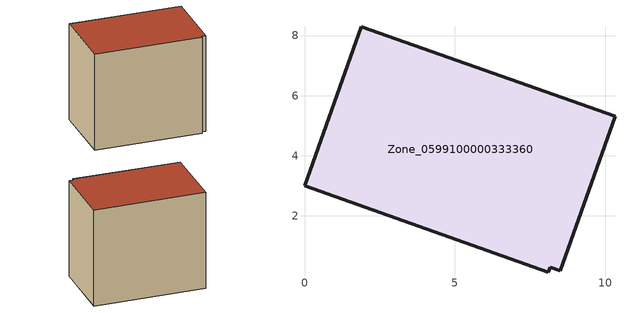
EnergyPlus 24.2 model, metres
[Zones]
Zone_0599100000333360
 floor ground (C_G): 8.5,0.17 8.18,0.29 8.1,0.12 0,3 1.88,8.3 10.33,5.32 z0.43
 wall outside (C_F): 10.33,5.32 1.88,8.3 0,3 8.1,0.12 8.18,0.29 8.5,0.17 10.33,5.32 z0.43:8.41
 roof outside (C_R): 8.18,0.29 8.5,0.17 10.33,5.32 1.88,8.3 0,3 8.1,0.12 z8.41
[BUILDING]
Pand.0599100000333360: North Axis=0; Terrain=City; Loads Convergence Tolerance Value=0.04; Temperature Convergence Tolerance Value=0.4; Solar Distribution=FullExterior; Maximum Number of Warmup Days=25; Minimum Number of Warmup Days=1
[Site:Location]
Rotterdam.The.Hague.AP_ZH_NLD Design_Conditions: Latitude=51.96; Longitude=4.45; Time Zone=1; Elevation=-4.5
[SITE:GROUNDTEMPERATURE:BUILDINGSURFACE]
18, 18, 18, 18, 18, 18, 18, 18, 18, 18, 18, 18
[MATERIAL] Thermal Absorptance=0.9; Solar Absorptance=0.7; Visible Absorptance=0.7
Name | Roughness | Thickness | Conductivity | Density | Specific Heat
G.TC.1975-1991 | MediumSmooth | 0.15 | 0.288461 | 540 | 1210
F.TC.1975-1991 | Rough | 0.3 | 0.230769 | 1920 | 840
R.TC.1975-1991 | MediumRough | 0.2 | 0.153846 | 1500 | 1000
[CONSTRUCTION]
C_G: G.TC.1975-1991
C_F: F.TC.1975-1991
C_R: R.TC.1975-1991
[ZONE]
Zone_0599100000333360: Type=1; Multiplier=1; Ceiling Height=Autocalculate; Volume=Autocalculate; Floor Area=autocalculate; Part of Total Floor Area=Yes
[ZONEINFILTRATION:DESIGNFLOWRATE]
Infil_Zone_0599100000333360: Zone or ZoneList or Space or SpaceList=Zone_0599100000333360; Schedule=AlwaysOn; Design Flow Rate Calculation Method=Flow/Area; Flow Rate per Floor Area=0.003; Constant Term Coefficient=1; Temperature Term Coefficient=0; Velocity Term Coefficient=0; Velocity Squared Term Coefficient=0
[HVACTEMPLATE:ZONE:IDEALLOADSAIRSYSTEM]
Zone_0599100000333360: Maximum Heating Supply Air Temperature=50; Minimum Cooling Supply Air Temperature=13; Maximum Heating Supply Air Humidity Ratio=0.0156; Minimum Cooling Supply Air Humidity Ratio=0.0077; Heating Limit=NoLimit; Cooling Limit=NoLimit; Dehumidification Control Type=ConstantSensibleHeatRatio; Cooling Sensible Heat Ratio=0.7; Dehumidification Setpoint=60; Humidification Control Type=None; Humidification Setpoint=30; Outdoor Air Method=None; Outdoor Air Flow Rate per Person=0.00944; Outdoor Air Flow Rate per Zone Floor Area=0; Outdoor Air Flow Rate per Zone=0; Demand Controlled Ventilation Type=None; Outdoor Air Economizer Type=NoEconomizer; Heat Recovery Type=None; Sensible Heat Recovery Effectiveness=0.7; Latent Heat Recovery Effectiveness=0.65
[ZONECONTROL:THERMOSTAT]
ThermostatControl_Zone_0599100000333360: Zone or ZoneList=Zone_0599100000333360; Control Type Schedule=DualSetpointControlType; Control 1=Thermostat_Zone_0599100000333360; Temperature Difference Between Cutout And Setpoint=0
[THERMOSTATSETPOINT:DUALSETPOINT]
Thermostat_Zone_0599100000333360: Heating Setpoint Temperature Schedule=HeatingSetpoint_Zone_0599100000333360; Cooling Setpoint Temperature Schedule=CoolingSetpoint_Zone_0599100000333360
[SCHEDULE:COMPACT]
HeatingSetpoint_Zone_0599100000333360: Through: 12/31, For: AllDays, Until: 24:00, 21
CoolingSetpoint_Zone_0599100000333360: Through: 12/31, For: AllDays, Until: 24:00, 24
DualSetpointControlType: Through: 12/31, For: AllDays, Until: 24:00, 4
AlwaysOn: Through: 12/31, For: AllDays, Until: 24:00, 1
